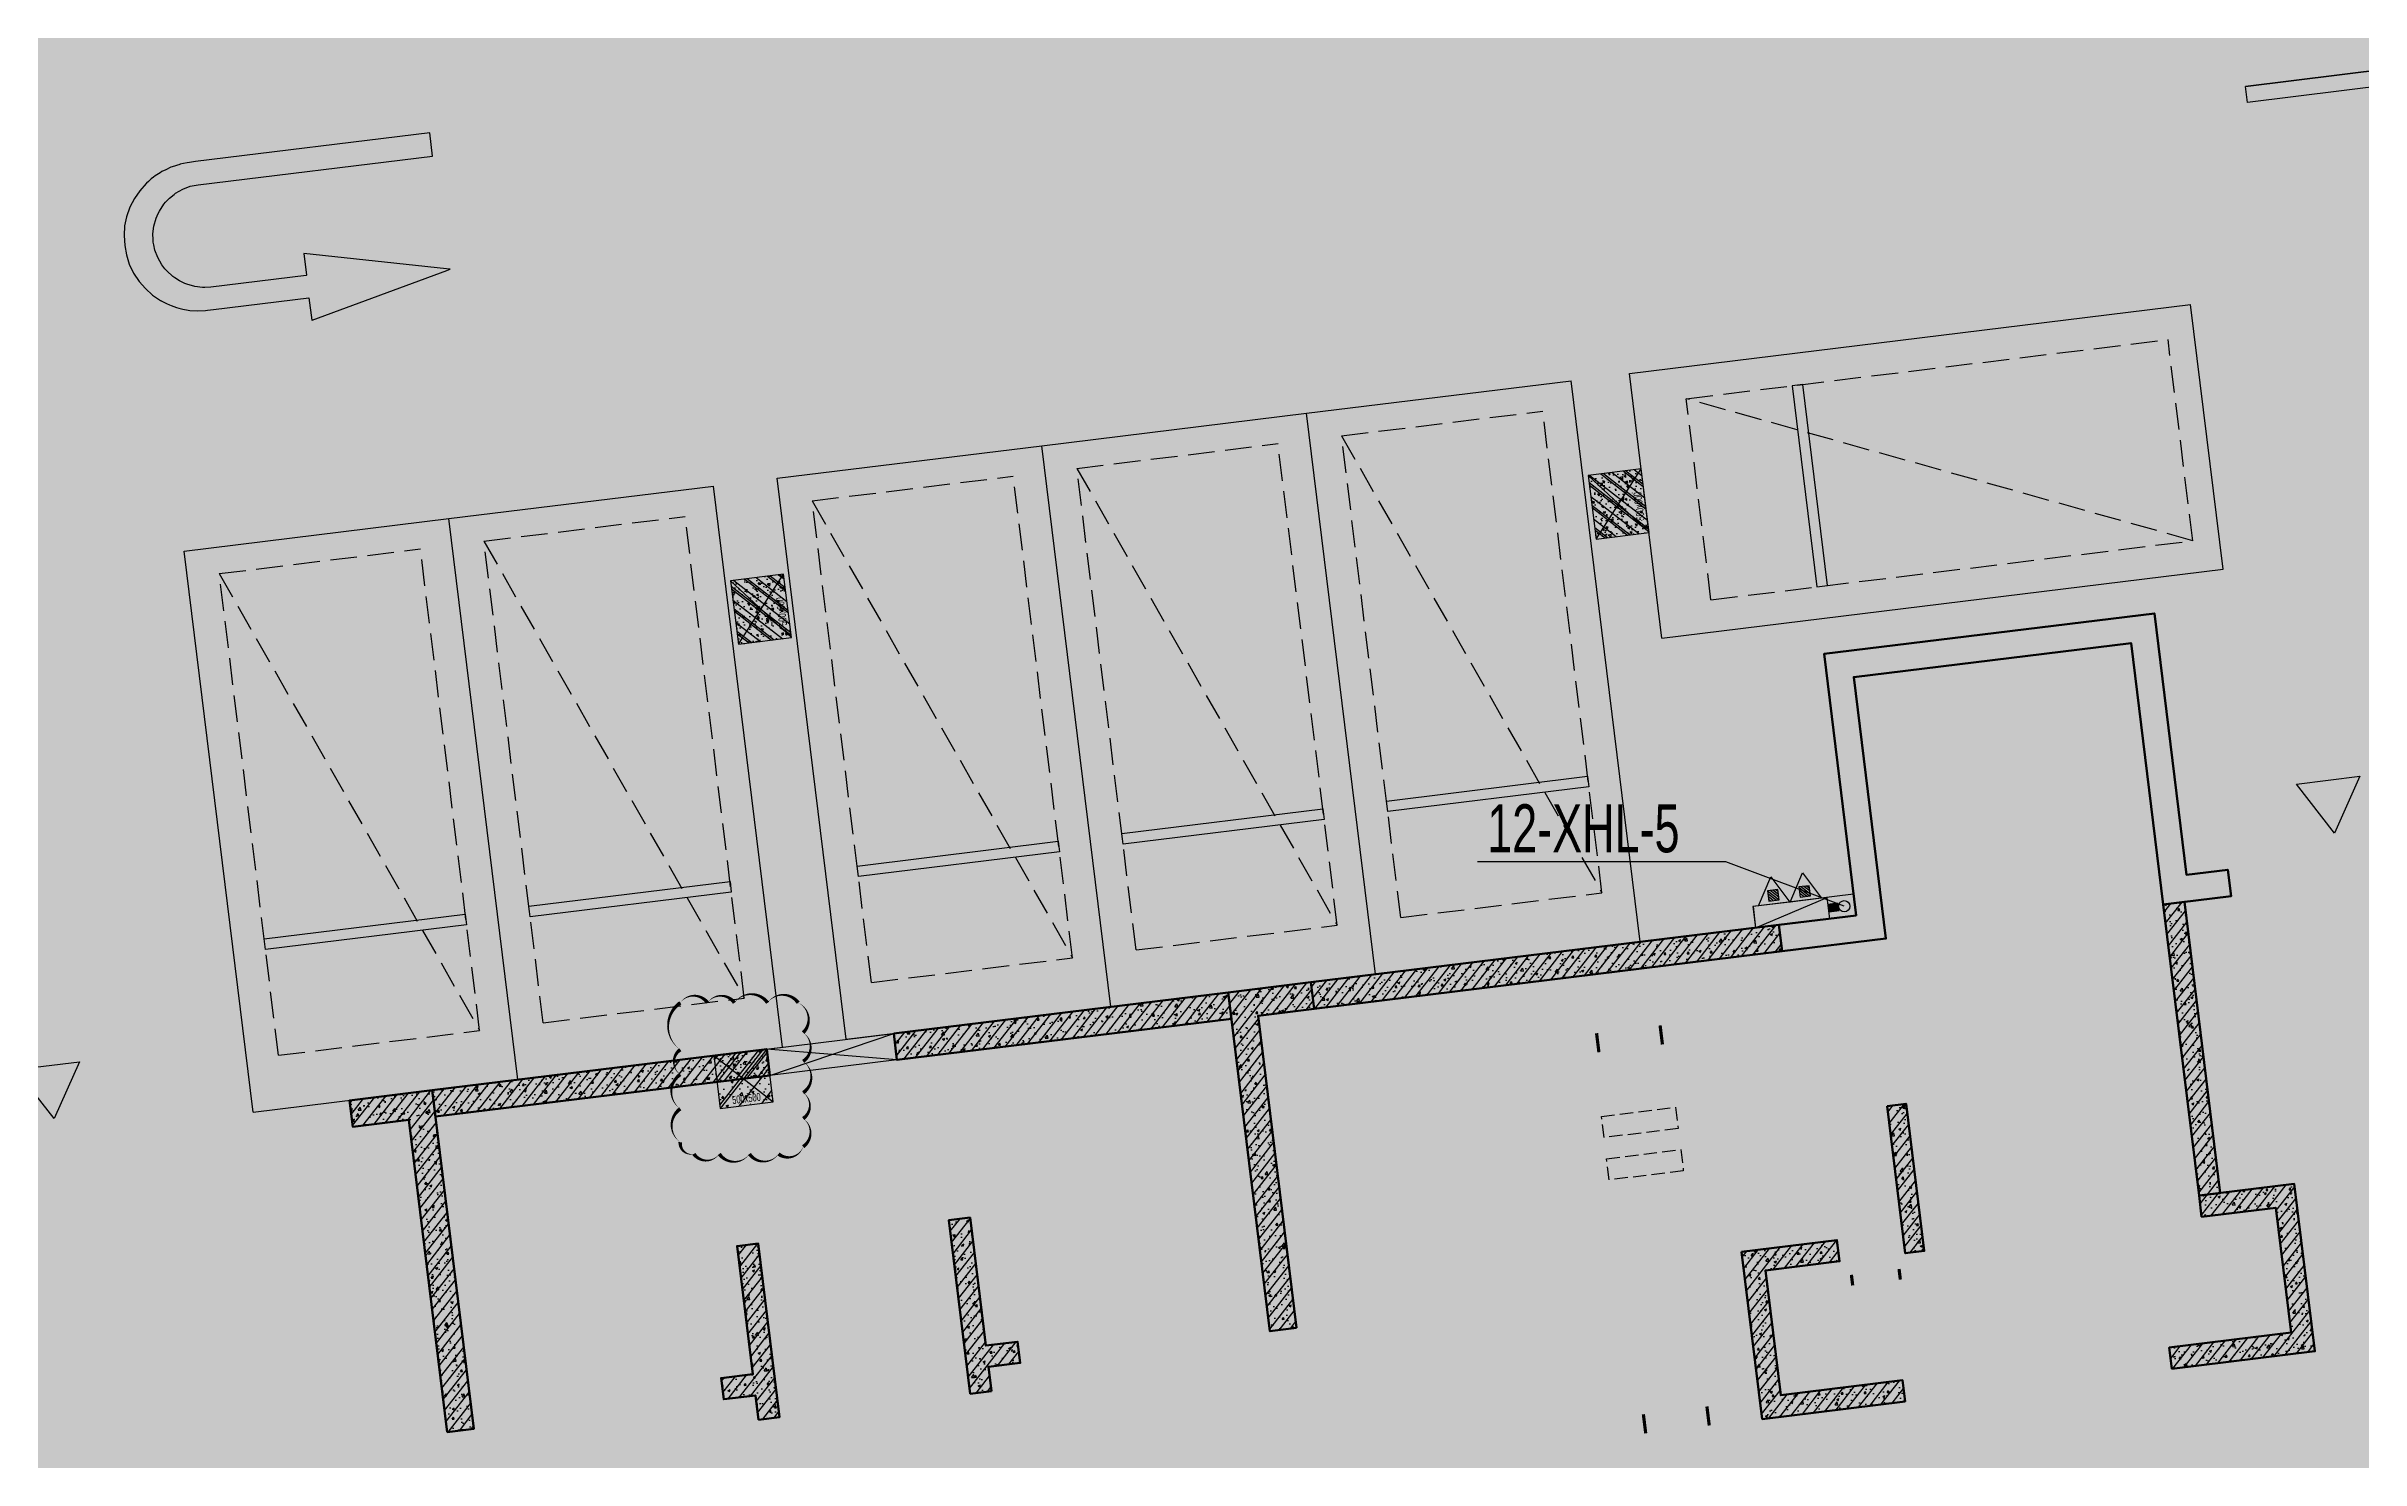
# Model space of a CAD drawing. Extents: x -1338203 to 1886333, y -530034 to 1031844.
# Drawn here: x 767094 to 788791, y -470456 to -457203 of the extents above; entities that cross this region are included whole.
import ezdxf
from ezdxf.enums import TextEntityAlignment as Align

# ---------------------------------------------------------------- set-up
doc = ezdxf.new("R2010")
doc.units = 0
doc.header["$LTSCALE"] = 1000
doc.header["$MEASUREMENT"] = 0
doc.linetypes.add('A-001-平面B2$0$__DASH', pattern=[0.35, 0.25, -0.1])
doc.linetypes.add('M09预留预埋-B2$0$DASH', pattern=[0.35, 0.25, -0.1])
for name, color, linetype in [('A-FIRE', 7, 'Continuous'), ('M09预留预埋-B2$0$0M-A-LD', 4, 'Continuous'), ('p-a-regular', 5, 'Continuous'), ('S-09-墙柱B2_B1(QB)$0$0S-CW-HATCH', 251, 'Continuous'), ('S-09-墙柱B2_B1(QB)$0$0S-CW-HATCH-UP', 251, 'Continuous'), ('S-09-墙柱B2_B1(QB)$0$0S-S-HOLE', 55, 'Continuous'), ('S001南区墙柱$0$0S-CW-HATCH', 251, 'Continuous'), ('S001南区墙柱$0$0S-CW-HATCH-UP', 251, 'Continuous'), ('S001南区墙柱$0$S001-墙柱B1_1$0$0S-CC-LINE', 52, 'Continuous'), ('S001南区墙柱$0$S001-墙柱B1_1$0$0S-CW-HATCH-UP', 251, 'Continuous'), ('中心线', 42, 'Continuous'), ('地面指向箭头', 7, 'Continuous'), ('负二层消火栓$0$负二层消火栓$0$0P-ACC-FH', 7, 'Continuous'), ('负二层消火栓$0$负二层消火栓$0$0P-DIM-FH', 3, 'Continuous'), ('负二层消火栓$0$负二层消火栓$0$0P-PIPE-FH', 1, 'Continuous'), ('负二层消火栓$0$负二层消火栓$0$0P-VPIPE-FH', 1, 'Continuous'), ('负二层消火栓$0$负二层消火栓$1$0P-EQUIP-FH', 7, 'Continuous')]:
    doc.layers.add(name, color=color, linetype=linetype)
doc.layers.add('p-a-regular-narrow', color=7, linetype='Continuous', true_color=0x9600ff)
doc.layers.add('p-h-walkable', color=7, linetype='Continuous', lineweight=70, true_color=0xf0f0f0)
doc.layers.add('S-09-墙柱B2_B1(QB)$0$0S-CW-LINE', color=7, linetype='Continuous', lineweight=50)
doc.layers.add('S001南区墙柱$0$AAD-A-MODIFY_20230217', color=201, linetype='Continuous', plot=False)
doc.layers.add('S001南区墙柱$0$S001-墙柱B1_1$0$0S-A-TIPS', color=10, linetype='Continuous', plot=False)
doc.styles.add('S001南区墙柱$0$S001-墙柱B1_1$0$AAD-S', font='aad-s.shx', dxfattribs={"width": 0.7, "bigfont": 'aad-hztxt.shx'})
doc.styles.add('负二层消火栓$0$负二层消火栓$0$AAD-S', font='aad-s.shx', dxfattribs={"width": 0.7, "bigfont": 'aad-hztxt.shx'})
pattern_1 = [(52.000496, (-198786.27, -199872.16), (-59.101206, 46.174099), []), (57.000496, (-198786.27, -199872.16), (215.868353, 7.54016), [22.5, -247.5]), (2.000496, (-198786.27, -199872.16), (-68.817774, 218.902166), [18, -198]), (107.451896, (-198768.28, -199871.53), (147.050755, 226.44221), [19.122057, -210.342634]), (53.184696, (-198793.58, -199812.6), (323.837396, -10.263586), [33.75, -371.25]), (103.636096, (-198766.6, -199813.46), (242.69142, 324.2312), [28.68309, -315.5139]), (358.184696, (-198793.58, -199812.6), (242.69117, 324.23139), [27, -297]), (28.000496, (-198761.98, -199823.84), (192.458258, -98.060282), [22.5, -247.5]), (333.000496, (-198761.98, -199823.84), (45.936495, 224.819667), [18, -198]), (78.451896, (-198745.94, -199832.01), (238.39485, 126.7592), [19.122057, -210.342634]), (44.500496, (-198786.27, -199872.16), (-8.550963, 99.568254), [0, -195.6, 0, -201, 0, -198.75]), (14.500496, (-198786.27, -199872.16), (63.911489, 127.060135), [0, -114.6, 0, -191.1, 0, -75.75]), (334.500496, (-198852.67, -199880.314), (159.777535, 12.8023345), [0, -75, 0, -234, 0, -310.5]), (324.500496, (-198882.45, -199883.97), (169.991395, 51.13087), [0, -97.5, 0, -155.4, 0, -220.5])]
pattern_2 = [(52.0005, (764733.305, -476480.62), (-59.1012, 46.1741), []), (57.0005, (764733.3, -476480.62), (215.8684, 7.5402), [22.5, -247.5]), (2.0005, (764733.3, -476480.62), (-68.8178, 218.9022), [18, -198]), (107.4519, (764751.3, -476480), (147.0508, 226.4422), [19.122, -210.3426]), (53.1847, (764726, -476421.07), (323.8374, -10.2636), [33.75, -371.25]), (103.636, (764752.98, -476421.92), (242.6914, 324.231), [28.683, -315.514]), (358.1847, (764726, -476421.07), (242.691, 324.2314), [27, -297]), (28.0005, (764757.6, -476432.3), (192.4583, -98.0603), [22.5, -247.5]), (333.0005, (764757.6, -476432.3), (45.9365, 224.8197), [18, -198]), (78.4519, (764773.63, -476440.47), (238.3948, 126.7592), [19.122, -210.3426]), (44.5005, (764733.305, -476480.62), (-8.55096, 99.56825), [0, -195.6, 0, -201, 0, -198.75]), (14.5005, (764733.3, -476480.62), (63.9115, 127.06013), [0, -114.6, 0, -191.1, 0, -75.75]), (334.5005, (764666.9, -476488.77), (159.77753, 12.80233), [0, -75, 0, -234, 0, -310.5]), (324.5005, (764637.13, -476492.43), (169.9914, 51.1309), [0, -97.5, 0, -155.4, 0, -220.5])]

# ---------------------------------------------------------------- blocks, each defined once
blk = doc.blocks.new('M09预留预埋-B2')
at = {"layer": 'M09预留预埋-B2$0$0M-A-LD'}
for points in [[(18590, 7710, 0, 0, 0), (17990, 7710, 30, 30, 0), (17990, 7890, 0, 0, 0), (18590, 7890, 30, 30, 0), (18590, 7710, 30, 30, 0)], [(18590, 4110, 0, 0, 0), (17990, 4110, 30, 30, 0), (17990, 4290, 0, 0, 0), (18590, 4290, 30, 30, 0), (18590, 4110, 30, 30, 0)]]:
    blk.add_lwpolyline(points, format="xyseb", dxfattribs=at)
at = {"layer": 'M09预留预埋-B2$0$0M-A-LD', "linetype": 'M09预留预埋-B2$0$DASH', "ltscale": 0.5, "elevation": 0}
for points in [[(17940, 7110), (18640, 7110), (18640, 6910), (17940, 6910)], [(17940, 6710), (18640, 6710), (18640, 6510), (17940, 6510)]]:
    blk.add_lwpolyline(points, close=True, dxfattribs=at)
at = {"layer": 'M09预留预埋-B2$0$0M-A-LD', "elevation": 2600}
blk.add_lwpolyline([(20535, 5250, 0, 0, 0), (20085, 5250, 30, 30, 0), (20085, 5350, 0, 0, 0), (20535, 5350, 30, 30, 0), (20535, 5250, 30, 30, 0)], format="xyseb", dxfattribs=at)
blk = doc.blocks.new('M001-预留预埋B2')
at = {"rotation": 7.001406278665004}
blk.add_blockref('M09预留预埋-B2', (-1632, -312870, 83050), dxfattribs=at)
blk = doc.blocks.new('负二层消火栓$0$负二层消火栓$1$$TwtSys$00000546')
h = blk.add_hatch()
h.set_pattern_fill('ANSI31', color=256, scale=200, style=0)
h.set_pattern_definition([(45, (-38543.802, -6670.83), (-17.67767, 17.67767), [])])
h.paths.add_polyline_path([(-65, 174), (65, 174), (65, 44), (-65, 44)])
for points in [[(0, 344), (-198, 0), (198, 0)], [(-65, 174), (65, 174), (65, 44), (-65, 44)]]:
    blk.add_lwpolyline(points, close=True)
blk = doc.blocks.new('负二层消火栓$0$负二层消火栓$0$$TwtSys$00000434')
for p, q in [((-0.5, 0.5), (-0.5, -0.5)), ((-0.5, -0.5), (0.5, 0.5)), ((0.5, 0.5), (-0.5, 0.5)), ((0.5, -0.5), (0.5, 0.5)), ((-0.5, -0.5), (0.5, -0.5))]:
    blk.add_line(p, q)
blk.add_solid([(0.5, -0.5), (0.5, 0.5), (-0.5, -0.5)])
blk = doc.blocks.new('负二层消火栓')
at = {"layer": '负二层消火栓$0$负二层消火栓$0$0P-ACC-FH', "elevation": -3000}
blk.add_lwpolyline([(16729, -301659), (16753, -301858), (17695, -301742), (17671, -301543)], close=True, dxfattribs=at)
at = {"layer": '负二层消火栓$0$负二层消火栓$0$0P-DIM-FH'}
for p, q in [((16475, -301240, -3000), (14147, -301240, -3000)), ((17584, -301655, -86050), (16475, -301240, -3000))]:
    blk.add_line(p, q, dxfattribs=at)
at = {"layer": '负二层消火栓$0$负二层消火栓$0$0P-PIPE-FH', "linetype": 'Continuous', "const_width": 82.5, "elevation": -86050}
blk.add_lwpolyline([(17532, -301661), (17436, -301673)], dxfattribs=at)
at = {"layer": '负二层消火栓$0$负二层消火栓$0$0P-VPIPE-FH', "linetype": 'Continuous'}
blk.add_circle((17584, -301655, -86050), 52.5, dxfattribs=at)
at = {"layer": '负二层消火栓$0$负二层消火栓$0$0P-ACC-FH', "xscale": -699.9999999999999, "yscale": -200, "zscale": 700, "rotation": 187.0014062786141}
blk.add_blockref('负二层消火栓$0$负二层消火栓$0$$TwtSys$00000434', (17088, -301716, -86050), dxfattribs=at)
at = {"layer": '负二层消火栓$0$负二层消火栓$1$0P-EQUIP-FH', "xscale": -0.7500000000000001, "yscale": 0.7500000000000001, "zscale": 0.7500000000000001, "rotation": 7.001406278614093}
for p in [(16928, -301635, -2200), (17224, -301598, -2200)]:
    blk.add_blockref('负二层消火栓$0$负二层消火栓$1$$TwtSys$00000546', p, dxfattribs=at)
at = {"layer": '负二层消火栓$0$负二层消火栓$0$0P-DIM-FH', "color": 7, "style": '负二层消火栓$0$负二层消火栓$0$AAD-S', "width": 0.7}
blk.add_text('12-XHL-5', height=450, dxfattribs=at).set_placement((14237, -301150, -3000))
blk = doc.blocks.new('JTDT')
at = {"layer": 'A-FIRE'}
h = blk.add_hatch(color=251, dxfattribs=at)
h.dxf.hatch_style = 1
h.paths.add_polyline_path([(189165, 82916), (189162, 82988), (189159, 82988), (189147, 83060), (189144, 83075), (189126, 83123), (189114, 83162), (189105, 83180), (189081, 83230), (189072, 83245), (189057, 83269), (189036, 83299), (189024, 83317), (189021, 83320), (189021, 83323), (188961, 83389), (188893, 83449), (188818, 83500), (188734, 83542), (188650, 83571), (188561, 83586), (188468, 83592), (188378, 83586), (188288, 83571), (188202, 83542), (188118, 83500), (188043, 83449), (187974, 83389), (187915, 83323), (187915, 83320), (187912, 83317), (187900, 83299), (187882, 83269), (187864, 83245), (187858, 83230), (187831, 83180), (187822, 83162), (187810, 83123), (187795, 83075), (187789, 83060), (187777, 82988), (187771, 82916), (187771, 82895), (187771, 82839), (187771, 81938), (187559, 81938), (187559, 81935), (187867, 80625), (187876, 80592), (187882, 80625), (188190, 81935), (187983, 81935), (187983, 81938), (187983, 82839), (187986, 82895), (187989, 82916), (188007, 82988), (188037, 83060), (188046, 83075), (188076, 83123), (188109, 83162), (188124, 83180), (188184, 83230), (188205, 83245), (188247, 83269), (188318, 83299), (188390, 83317), (188441, 83320), (188468, 83323), (188492, 83320), (188543, 83317), (188615, 83299), (188686, 83269), (188728, 83245), (188749, 83230), (188809, 83180), (188824, 83162), (188857, 83123), (188887, 83075), (188896, 83060), (188926, 82988), (188944, 82916), (188947, 82895), (188949, 82839), (188949, 80625), (189168, 80625), (189168, 82839), (189168, 82895)])
at = {"layer": '地面指向箭头', "color": 251, "linetype": 'Continuous'}
blk.add_lwpolyline([(189165, 82916), (189162, 82988), (189159, 82988), (189147, 83060), (189144, 83075), (189126, 83123), (189114, 83162), (189105, 83180), (189081, 83230), (189072, 83245), (189057, 83269), (189036, 83299), (189024, 83317), (189021, 83320), (189021, 83323), (188961, 83389), (188893, 83449), (188818, 83500), (188734, 83542), (188650, 83571), (188561, 83586), (188468, 83592), (188378, 83586), (188288, 83571), (188202, 83542), (188118, 83500), (188043, 83449), (187974, 83389), (187915, 83323), (187915, 83320), (187912, 83317), (187900, 83299), (187882, 83269), (187864, 83245), (187858, 83230), (187831, 83180), (187822, 83162), (187810, 83123), (187795, 83075), (187789, 83060), (187777, 82988), (187771, 82916), (187771, 82895), (187771, 82839), (187771, 81938), (187559, 81938), (187559, 81935), (187867, 80625), (187876, 80592), (187882, 80625), (188190, 81935), (187983, 81935), (187983, 81938), (187983, 82839), (187986, 82895), (187989, 82916), (188007, 82988), (188037, 83060), (188046, 83075), (188076, 83123), (188109, 83162), (188124, 83180), (188184, 83230), (188205, 83245), (188247, 83269), (188318, 83299), (188390, 83317), (188441, 83320), (188468, 83323), (188492, 83320), (188543, 83317), (188615, 83299), (188686, 83269), (188728, 83245), (188749, 83230), (188809, 83180), (188824, 83162), (188857, 83123), (188887, 83075), (188896, 83060), (188926, 82988), (188944, 82916), (188947, 82895), (188949, 82839), (188949, 80625), (189168, 80625), (189168, 82839), (189168, 82895), (189165, 82916)], dxfattribs=at)
blk = doc.blocks.new('直行')
at = {"layer": '地面指向箭头'}
blk.add_hatch(color=251, dxfattribs=at).paths.add_polyline_path([(-29241, 4059962), (-29466, 4058762), (-29316, 4058762), (-29316, 4056961), (-29166, 4056961), (-29166, 4058762), (-29016, 4058762)])
at = {"layer": '地面指向箭头', "color": 251}
blk.add_lwpolyline([(-29316, 4058762), (-29316, 4056961), (-29316, 4058762), (-29316, 4058762), (-29466, 4058762), (-29241, 4059962), (-29016, 4058762), (-29166, 4058762), (-29166, 4056961), (-29316, 4056961), (-29316, 4056961)], dxfattribs=at)
blk = doc.blocks.new('A$C3d42903c')
at = {"layer": '中心线', "color": 251, "const_width": 150}
for points in [[(367403, 71670), (369388, 71914)], [(363432, 71183), (365418, 71427)], [(359462, 70695), (361447, 70939)]]:
    blk.add_lwpolyline(points, dxfattribs=at)
at = {"layer": '地面指向箭头', "color": 251}
for name, p, rotation in [('直行', (-3647237, -458329), 277.0921638648084), ('JTDT', (461121, -106708), 96.99999639896232)]:
    blk.add_blockref(name, p, dxfattribs=dict(at, rotation=rotation))
blk = doc.blocks.new('A$Cb720460c')
at = {"layer": '地面指向箭头'}
h = blk.add_hatch(color=251, dxfattribs=at)
h.dxf.hatch_style = 1
h.paths.add_polyline_path([(376137, 65191), (375900, 64659), (375542, 65118)])
h = blk.add_hatch(color=251, dxfattribs=at)
h.dxf.hatch_style = 1
h.paths.add_polyline_path([(354760, 62514), (354523, 61981), (354164, 62441)])
at = {"layer": '地面指向箭头', "color": 251, "flags": 128}
for points in [[(376137, 65191), (375900, 64659), (375542, 65118), (376137, 65191)], [(354760, 62514), (354523, 61981), (354164, 62441), (354760, 62514)]]:
    blk.add_lwpolyline(points, dxfattribs=at)
blk = doc.blocks.new('S001南区墙柱$0$AAD_BLOCK_20230215093950878')
at = {"layer": 'S001南区墙柱$0$0S-CW-HATCH'}
h = blk.add_hatch(color=256, dxfattribs=at)
h.dxf.hatch_style = 1
h.paths.add_polyline_path([(-300, -250), (300, -250), (300, 250), (-300, 250)])
at = {"layer": 'S001南区墙柱$0$0S-CW-HATCH-UP'}
h = blk.add_hatch(dxfattribs=at)
h.set_pattern_fill('钢筋混凝土', color=256, scale=30, pattern_type=2)
h.set_pattern_definition([(45, (-42203.53, -84001.15), (-106.06602, 106.06602), []), (50, (-42203.53, -84001.15), (215.17805, -18.82564), [22.5, -247.5]), (355, (-42203.53, -84001.15), (-41.6254, 225.65764), [18, -198]), (100.4514, (-42185.6, -84002.72), (173.5528, 206.83186), [19.12206, -210.34263]), (46.1842, (-42203.53, -83941.15), (320.1723, -49.6557), [33.75, -371.25]), (96.6356, (-42176.85, -83945.3), (280.3988, 292.2354), [28.6831, -315.5139]), (351.1842, (-42203.53, -83941.15), (280.3986, 292.2356), [27, -297]), (21, (-42173.53, -83956.15), (179.0721, -120.78567), [22.5, -247.5]), (326, (-42173.53, -83956.15), (72.9946, 217.545), [18, -198]), (71.4514, (-42158.6, -83966.21), (252.0668, 96.75915), [19.12206, -210.34263]), (37.5, (-42203.53, -84001.15), (3.647957, 99.868156), [1.5, -195.6, 1.5, -201, 1.5, -198.75]), (7.5, (-42203.53, -84001.15), (78.92086, 118.32351), [1.5, -114.6, 1.5, -191.1, 1.5, -75.75]), (327.5, (-42270.43, -84001.15), (160.14673, -6.76646), [1.5, -75, 1.5, -234, 1.5, -310.5]), (317.5, (-42300.43, -84001.15), (174.95585, 30.0315), [1.5, -97.5, 1.5, -155.4, 1.5, -220.5])])
h.paths.add_polyline_path([(-300, -250), (300, -250), (300, 250), (-300, 250)])
at = {"layer": 'S001南区墙柱$0$S001-墙柱B1_1$0$0S-CW-HATCH-UP', "transparency": 33554661}
h = blk.add_hatch(dxfattribs=at)
h.set_pattern_fill('钢筋混凝土', color=0, scale=30)
h.set_pattern_definition([(45, (48108.52, -15514.205), (-53.03301, 53.03301), []), (50, (48108.52, -15514.2), (215.17805, -18.82564), [22.5, -247.5]), (355, (48108.52, -15514.2), (-41.6254, 225.6576), [18, -198]), (100.4514, (48126.45, -15515.77), (173.5528, 206.8319), [19.1221, -210.3426]), (46.1842, (48108.52, -15454.2), (320.1723, -49.6557), [33.75, -371.25]), (96.6356, (48135.2, -15458.34), (280.3988, 292.2354), [28.683, -315.514]), (351.1842, (48108.52, -15454.2), (280.3986, 292.2356), [27, -297]), (21, (48138.52, -15469.2), (179.0721, -120.78567), [22.5, -247.5]), (326, (48138.52, -15469.2), (72.9946, 217.545), [18, -198]), (71.4514, (48153.44, -15479.27), (252.0668, 96.75915), [19.1221, -210.3426]), (37.5, (48108.52, -15514.205), (3.64796, 99.86816), [0, -195.6, 0, -201, 0, -198.75]), (7.5, (48108.52, -15514.2), (78.92086, 118.32351), [0, -114.6, 0, -191.1, 0, -75.75]), (327.5, (48041.62, -15514.205), (160.14673, -6.76646), [0, -75, 0, -234, 0, -310.5]), (317.5, (48011.62, -15514.2), (174.95585, 30.0315), [0, -97.5, 0, -155.4, 0, -220.5])])
h.paths.add_polyline_path([(-300, -250), (300, -250), (300, 250), (-300, 250)])
at = {"layer": 'S001南区墙柱$0$S001-墙柱B1_1$0$0S-A-TIPS'}
for p, q in [((-300, 250), (300, -250)), ((300, 250), (-300, -250))]:
    blk.add_line(p, q, dxfattribs=at)
at = {"layer": 'S001南区墙柱$0$S001-墙柱B1_1$0$0S-CC-LINE'}
blk.add_lwpolyline([(-300, -250), (300, -250), (300, 250), (-300, 250)], close=True, dxfattribs=at)
at = {"layer": 'S001南区墙柱$0$S001-墙柱B1_1$0$0S-A-TIPS', "style": 'S001南区墙柱$0$S001-墙柱B1_1$0$AAD-S', "width": 0.7}
blk.add_text('500x600', height=75, dxfattribs=at).set_placement((-45, -187), align=Align.MIDDLE_CENTER)
blk = doc.blocks.new('S001南区墙柱$0$AAD_BLOCK_20230215094130330')
at = {"layer": 'S001南区墙柱$0$0S-CW-HATCH'}
h = blk.add_hatch(color=256, dxfattribs=at)
h.dxf.hatch_style = 1
h.paths.add_polyline_path([(-250, -250), (250, -250), (250, 250), (-250, 250)])
at = {"layer": 'S001南区墙柱$0$0S-CW-HATCH-UP'}
h = blk.add_hatch(dxfattribs=at)
h.set_pattern_fill('钢筋混凝土', color=256, scale=30, pattern_type=2)
h.set_pattern_definition([(45, (-71408.98, -78691.11), (-106.06602, 106.06602), []), (50, (-71408.98, -78691.11), (215.17805, -18.82564), [22.5, -247.5]), (355, (-71408.98, -78691.1), (-41.6254, 225.65764), [18, -198]), (100.4514, (-71391.05, -78692.68), (173.5528, 206.83186), [19.12206, -210.34263]), (46.1842, (-71408.98, -78631.1), (320.1723, -49.6557), [33.75, -371.25]), (96.6356, (-71382.3, -78635.25), (280.3988, 292.2354), [28.6831, -315.5139]), (351.1842, (-71409, -78631.1), (280.3986, 292.2356), [27, -297]), (21, (-71378.98, -78646.11), (179.07212, -120.78567), [22.5, -247.5]), (326, (-71378.98, -78646.1), (72.9946, 217.545), [18, -198]), (71.4514, (-71364.06, -78656.17), (252.0668, 96.75915), [19.12206, -210.34263]), (37.5, (-71408.985, -78691.11), (3.647957, 99.868156), [1.5, -195.6, 1.5, -201, 1.5, -198.75]), (7.5, (-71408.98, -78691.11), (78.92086, 118.32351), [1.5, -114.6, 1.5, -191.1, 1.5, -75.75]), (327.5, (-71475.885, -78691.11), (160.14673, -6.76646), [1.5, -75, 1.5, -234, 1.5, -310.5]), (317.5, (-71505.88, -78691.11), (174.95585, 30.0315), [1.5, -97.5, 1.5, -155.4, 1.5, -220.5])])
h.paths.add_polyline_path([(-250, -250), (250, -250), (250, 250), (-250, 250)])
at = {"layer": 'S001南区墙柱$0$S001-墙柱B1_1$0$0S-A-TIPS'}
for p, q in [((-250, 250), (250, -250)), ((250, 250), (-250, -250))]:
    blk.add_line(p, q, dxfattribs=at)
at = {"layer": 'S001南区墙柱$0$S001-墙柱B1_1$0$0S-CC-LINE'}
blk.add_lwpolyline([(-250, -250), (250, -250), (250, 250), (-250, 250)], close=True, dxfattribs=at)
at = {"layer": 'S001南区墙柱$0$S001-墙柱B1_1$0$0S-A-TIPS', "style": 'S001南区墙柱$0$S001-墙柱B1_1$0$AAD-S', "width": 0.7}
blk.add_text('500x500', height=75, dxfattribs=at).set_placement((5, -187), align=Align.MIDDLE_CENTER)

msp = doc.modelspace()

# ---------------------------------------------------------------- hatches: boundary and pattern name
at = {"layer": 'p-h-walkable', "ltscale": 0.002}
h = msp.add_hatch(color=256, dxfattribs=at)
h.dxf.hatch_style = 1
h.paths.add_polyline_path([(728556.4, -320761.3), (728556.4, -348211.5), (746356.3, -348211.5), (750916.3, -338175), (842896.3, -338175), (843211.3, -349155), (839116.3, -349155), (839116.3, -377051.5), (864906.4, -377051.5), (864906.4, -390806.6), (875856.3, -395571.5), (875856.3, -404751.5), (834560.3, -404751.5), (839142.7, -442064.3), (869465.2, -438340.4), (871163.2, -452166.5), (873704.1, -451854.5), (877328.6, -464960.4), (761876, -479139.1), (761132.9, -468418.3), (764950.6, -465209), (763252.8, -451384.3), (799242.4, -446964.4), (793807.3, -404751.5), (750756.3, -404751.5), (751556.3, -388855), (648066.6, -388604.4), (648066.6, -380374.4), (641016.6, -380374.4), (641512.3, -365348.2), (660006.6, -364574.4), (660306.6, -340846.8), (656406.6, -340846.8), (656406.6, -336396.8), (656656.4, -340532.4), (656406.4, -332417.4), (712156.4, -332417.4), (712080.9, -320761.3)])
at = {"layer": 'S-09-墙柱B2_B1(QB)$0$0S-CW-HATCH'}
h = msp.add_hatch(color=256, dxfattribs=at)
h.dxf.hatch_style = 1
h.paths.add_polyline_path([(783336.5, -465441), (784061.1, -465352), (783760, -462900.4), (786856.8, -462520.2), (787157.8, -464971.8), (787544.9, -464924.2), (787575.4, -465172.4), (786940.1, -465250.4), (786639.1, -462798.8), (784038.6, -463118.1), (784339.7, -465569.7), (783367, -465689.1)])
h = msp.add_hatch(color=256, dxfattribs=at)
h.dxf.hatch_style = 1
h.paths.add_polyline_path([(787138.6, -465226), (786940.1, -465250.4), (787275.3, -467979.9), (787473.8, -467955.5)])
h = msp.add_hatch(color=256, dxfattribs=at)
h.dxf.hatch_style = 1
h.paths.add_polyline_path([(778949.5, -465979.7), (783336.5, -465441), (783367, -465689.1), (778979.9, -466227.8)])
h = msp.add_hatch(color=256, dxfattribs=at)
h.dxf.hatch_style = 1
h.paths.add_polyline_path([(778813.4, -469220.4), (778453.9, -466292.4), (778979.9, -466227.8), (778949.5, -465979.7), (778175.3, -466074.8), (778565.3, -469250.9)])
h = msp.add_hatch(color=256, dxfattribs=at)
h.dxf.hatch_style = 1
h.paths.add_polyline_path([(775038.8, -466459.9), (778175.3, -466074.8), (778205.7, -466322.9), (775069.3, -466708)])
h = msp.add_hatch(color=256, dxfattribs=at)
h.dxf.hatch_style = 1
h.paths.add_polyline_path([(770711.3, -466991.3), (773847.8, -466606.2), (773878.2, -466854.3), (770741.8, -467239.4)])
h = msp.add_hatch(color=256, dxfattribs=at)
h.dxf.hatch_style = 1
h.paths.add_polyline_path([(770853.2, -470197.9), (770493.7, -467269.9), (769967.6, -467334.5), (769937.1, -467086.4), (770711.3, -466991.3), (771101.3, -470167.4)])
h = msp.add_hatch(color=256, dxfattribs=at)
h.dxf.hatch_style = 1
h.paths.add_polyline_path([(784351.1, -467140), (784529.8, -467118.1), (784699.2, -468497.7), (784520.5, -468519.6)])
h = msp.add_hatch(color=256, dxfattribs=at)
h.dxf.hatch_style = 1
h.paths.add_polyline_path([(788138.3, -469264.3), (786996.8, -469404.4), (787021.2, -469602.9), (788361.2, -469438.4), (788168.6, -467870.2), (787275.3, -467979.9), (787299.7, -468178.4), (787994.5, -468093.1)])
h = msp.add_hatch(color=256, dxfattribs=at)
h.dxf.hatch_style = 1
h.paths.add_polyline_path([(775954.4, -469813.3), (775926.3, -469585), (776224.1, -469548.5), (776199.7, -469350), (775902, -469386.5), (775754.5, -468185.5), (775556, -468209.9), (775755.9, -469837.7)])
h = msp.add_hatch(color=256, dxfattribs=at)
h.dxf.hatch_style = 1
h.paths.add_polyline_path([(773770.8, -470081.4), (773742.7, -469853.2), (773445, -469889.7), (773420.6, -469691.2), (773718.4, -469654.7), (773570.9, -468453.7), (773769.4, -468429.3), (773969.3, -470057.1)])
h = msp.add_hatch(color=256, dxfattribs=at)
h.dxf.hatch_style = 1
h.paths.add_polyline_path([(782987.5, -468506.4), (783180.1, -470074.6), (784520, -469910.1), (784495.6, -469711.6), (783354.2, -469851.7), (783210.4, -468680.5), (783905.2, -468595.2), (783880.8, -468396.7)])
at = {"layer": 'S-09-墙柱B2_B1(QB)$0$0S-CW-HATCH-UP'}
h = msp.add_hatch(dxfattribs=at)
h.set_pattern_fill('钢筋混凝土', color=256, scale=30, angle=7.0005)
h.set_pattern_definition(pattern_1)
h.paths.add_polyline_path([(783336.5, -465441), (784061.1, -465352), (783760, -462900.4), (786856.8, -462520.2), (787157.8, -464971.8), (787544.9, -464924.2), (787575.4, -465172.4), (786940.1, -465250.4), (786639.1, -462798.8), (784038.6, -463118.1), (784339.7, -465569.7), (783367, -465689.1)])
h = msp.add_hatch(dxfattribs=at)
h.set_pattern_fill('钢筋混凝土', color=256, scale=30, angle=7.0005)
h.set_pattern_definition(pattern_1)
h.paths.add_polyline_path([(787138.6, -465226), (786940.1, -465250.4), (787275.3, -467979.9), (787473.8, -467955.5)])
h = msp.add_hatch(dxfattribs=at)
h.set_pattern_fill('钢筋混凝土', color=256, scale=30, angle=7.0005)
h.set_pattern_definition([(52.0005, (766731.955, -424656.23), (-59.1012, 46.1741), []), (57.0005, (766731.95, -424656.23), (215.86835, 7.54016), [22.5, -247.5]), (2.0005, (766731.95, -424656.23), (-68.8178, 218.9022), [18, -198]), (107.4519, (766749.94, -424655.6), (147.0508, 226.4422), [19.1221, -210.3426]), (53.1847, (766724.64, -424596.67), (323.8374, -10.2636), [33.75, -371.25]), (103.6361, (766751.63, -424597.53), (242.6914, 324.2312), [28.683, -315.514]), (358.1847, (766724.64, -424596.67), (242.6912, 324.2314), [27, -297]), (28.0005, (766756.25, -424607.9), (192.45826, -98.0603), [22.5, -247.5]), (333.0005, (766756.25, -424607.9), (45.9365, 224.8197), [18, -198]), (78.4519, (766772.28, -424616.08), (238.39485, 126.7592), [19.1221, -210.3426]), (44.5005, (766731.955, -424656.23), (-8.55096, 99.56825), [0, -195.6, 0, -201, 0, -198.75]), (14.5005, (766731.95, -424656.23), (63.9115, 127.06013), [0, -114.6, 0, -191.1, 0, -75.75]), (334.5005, (766665.55, -424664.38), (159.77753, 12.80233), [0, -75, 0, -234, 0, -310.5]), (324.5005, (766635.78, -424668.04), (169.9914, 51.13087), [0, -97.5, 0, -155.4, 0, -220.5])])
h.paths.add_polyline_path([(778949.5, -465979.7), (783336.5, -465441), (783367, -465689.1), (778979.9, -466227.8)])
h = msp.add_hatch(dxfattribs=at)
h.set_pattern_fill('钢筋混凝土', color=256, scale=30, angle=7.0005)
h.set_pattern_definition(pattern_1)
h.paths.add_polyline_path([(778813.4, -469220.4), (778453.9, -466292.4), (778979.9, -466227.8), (778949.5, -465979.7), (778175.3, -466074.8), (778565.3, -469250.9)])
h = msp.add_hatch(dxfattribs=at)
h.set_pattern_fill('钢筋混凝土', color=256, scale=30, angle=7.0005)
h.set_pattern_definition(pattern_2)
h.paths.add_polyline_path([(775038.8, -466459.9), (778175.3, -466074.8), (778205.7, -466322.9), (775069.3, -466708)])
h = msp.add_hatch(dxfattribs=at)
h.set_pattern_fill('钢筋混凝土', color=256, scale=30, angle=7.0005)
h.set_pattern_definition(pattern_2)
h.paths.add_polyline_path([(770711.3, -466991.3), (773847.8, -466606.2), (773878.2, -466854.3), (770741.8, -467239.4)])
h = msp.add_hatch(dxfattribs=at)
h.set_pattern_fill('钢筋混凝土', color=256, scale=30, angle=7.0005)
h.set_pattern_definition(pattern_1)
h.paths.add_polyline_path([(770853.2, -470197.9), (770493.7, -467269.9), (769967.6, -467334.5), (769937.1, -467086.4), (770711.3, -466991.3), (771101.3, -470167.4)])
h = msp.add_hatch(dxfattribs=at)
h.set_pattern_fill('钢筋混凝土', color=256, scale=30, angle=7.0005)
h.set_pattern_definition([(52.0005, (764733.305, -476480.62), (-59.1012, 46.1741), []), (57.0005, (764733.3, -476480.62), (215.8684, 7.5402), [22.5, -247.5]), (2.0005, (764733.3, -476480.62), (-68.8178, 218.9022), [18, -198]), (107.4519, (764751.3, -476480), (147.0508, 226.4422), [19.122, -210.3426]), (53.1847, (764726, -476421.07), (323.8374, -10.2636), [33.75, -371.25]), (103.6361, (764752.98, -476421.92), (242.6914, 324.231), [28.683, -315.514]), (358.1847, (764726, -476421.07), (242.691, 324.2314), [27, -297]), (28.0005, (764757.6, -476432.3), (192.4583, -98.0603), [22.5, -247.5]), (333.0005, (764757.6, -476432.3), (45.9365, 224.8197), [18, -198]), (78.4519, (764773.63, -476440.47), (238.3948, 126.7592), [19.122, -210.3426]), (44.5005, (764733.305, -476480.62), (-8.55096, 99.56825), [0, -195.6, 0, -201, 0, -198.75]), (14.5005, (764733.3, -476480.62), (63.9115, 127.06013), [0, -114.6, 0, -191.1, 0, -75.75]), (334.5005, (764666.9, -476488.77), (159.77753, 12.80233), [0, -75, 0, -234, 0, -310.5]), (324.5005, (764637.13, -476492.43), (169.9914, 51.1309), [0, -97.5, 0, -155.4, 0, -220.5])])
h.paths.add_polyline_path([(784351.1, -467140), (784529.8, -467118.1), (784699.2, -468497.7), (784520.5, -468519.6)])
h = msp.add_hatch(dxfattribs=at)
h.set_pattern_fill('钢筋混凝土', color=256, scale=30, angle=7.0005)
h.set_pattern_definition(pattern_1)
h.paths.add_polyline_path([(788138.3, -469264.3), (786996.8, -469404.4), (787021.2, -469602.9), (788361.2, -469438.4), (788168.6, -467870.2), (787275.3, -467979.9), (787299.7, -468178.4), (787994.5, -468093.1)])
h = msp.add_hatch(dxfattribs=at)
h.set_pattern_fill('钢筋混凝土', color=256, scale=30, angle=7.0005)
h.set_pattern_definition(pattern_1)
h.paths.add_polyline_path([(775954.4, -469813.3), (775926.3, -469585), (776224.1, -469548.5), (776199.7, -469350), (775902, -469386.5), (775754.5, -468185.5), (775556, -468209.9), (775755.9, -469837.7)])
h = msp.add_hatch(dxfattribs=at)
h.set_pattern_fill('钢筋混凝土', color=256, scale=30, angle=7.0005)
h.set_pattern_definition(pattern_1)
h.paths.add_polyline_path([(773770.8, -470081.4), (773742.7, -469853.2), (773445, -469889.7), (773420.6, -469691.2), (773718.4, -469654.7), (773570.9, -468453.7), (773769.4, -468429.3), (773969.3, -470057.1)])
h = msp.add_hatch(dxfattribs=at)
h.set_pattern_fill('钢筋混凝土', color=256, scale=30, angle=7.0005)
h.set_pattern_definition(pattern_1)
h.paths.add_polyline_path([(782987.5, -468506.4), (783180.1, -470074.6), (784520, -469910.1), (784495.6, -469711.6), (783354.2, -469851.7), (783210.4, -468680.5), (783905.2, -468595.2), (783880.8, -468396.7)])

# ---------------------------------------------------------------- linework, layer by layer
for p, q in [((781935.7, -460270.5), (787196.3, -459625)), ((787500.8, -462106.4), (787196.3, -459625)), ((778908.6, -460644.3), (781389.9, -460339.3)), ((782036.5, -465599.7), (781389.9, -460339.3)), ((782240.2, -462751.9), (781935.7, -460270.5)), ((776427.2, -460949), (778908.6, -460644)), ((779555.1, -465904.4), (778908.6, -460644)), ((779555.1, -465904.7), (778908.6, -460644.3)), ((773945.9, -461253.7), (776427.2, -460948.8)), ((777073.7, -466209.2), (776427.2, -460948.8)), ((777073.8, -466209.4), (776427.2, -460949)), ((774592.4, -466514.1), (773945.9, -461253.7)), ((770869, -461631.4), (773350.3, -461326.5)), ((773996.8, -466586.9), (773350.3, -461326.5)), ((768387.6, -461936.2), (770869, -461631.2)), ((771515.5, -466891.6), (770869, -461631.2)), ((771515.5, -466891.9), (770869, -461631.4)), ((769034.2, -467196.6), (768387.6, -461936.2)), ((782240.2, -462751.9), (787500.8, -462106.4)), ((779555.1, -465904.7), (782036.5, -465599.7)), ((777073.8, -466209.4), (779555.1, -465904.4)), ((774592.4, -466514.1), (777073.7, -466209.2)), ((771515.5, -466891.9), (773996.8, -466586.9)), ((769034.2, -467196.6), (771515.5, -466891.6))]:
    msp.add_line(p, q)
at = {"linetype": 'A-001-平面B2$0$__DASH'}
for p, q in [((782468.5, -460507.4), (786984.7, -459953.2)), ((787216.1, -461839), (786984.7, -459953.2)), ((782700, -462393.2), (782468.5, -460507.4)), ((779236.9, -460855.8), (781122.7, -460624)), ((781677.7, -465140), (781122.7, -460624)), ((776755.5, -461160.5), (778641.3, -460928.7)), ((779196.4, -465444.8), (778641.3, -460928.7)), ((779791.9, -465371.8), (779236.9, -460855.8)), ((774274.1, -461465.3), (776159.9, -461233.5)), ((776715, -465749.5), (776159.9, -461233.5)), ((777310.5, -465676.5), (776755.5, -461160.5)), ((774829.2, -465981.3), (774274.1, -461465.3)), ((771197.2, -461843), (773083, -461611.2)), ((773638.1, -466127.2), (773083, -461611.2)), ((768715.9, -462147.7), (770601.7, -461915.9)), ((771156.7, -466432), (770601.7, -461915.9)), ((771752.3, -466359), (771197.2, -461843)), ((782700, -462393.2), (787216.1, -461839)), ((769270.9, -466663.7), (768715.9, -462147.7)), ((779791.9, -465371.8), (781677.7, -465140)), ((777310.5, -465676.5), (779196.4, -465444.8)), ((774829.2, -465981.3), (776715, -465749.5)), ((771752.3, -466359), (773638.1, -466127.2)), ((769270.9, -466663.7), (771156.7, -466432))]:
    msp.add_line(p, q, dxfattribs=at)
for points in [[(783461.1, -460385.6), (783692.5, -462271.4), (783791.8, -462259.3), (783560.4, -460373.4)], [(781555.7, -464147.5), (779669.9, -464379.3), (779657.7, -464280), (781543.5, -464048.2)], [(779074.4, -464452.2), (777188.6, -464684), (777176.4, -464584.8), (779062.2, -464353)], [(776593, -464757), (774707.2, -464988.7), (774695, -464889.5), (776580.8, -464657.7)], [(773516.1, -465134.7), (771630.3, -465366.5), (771618.1, -465267.2), (773503.9, -465035.4)], [(771034.7, -465439.4), (769148.9, -465671.2), (769136.7, -465572), (771022.5, -465340.2)]]:
    msp.add_lwpolyline(points, close=True)
for points in [[(787216.1, -461839), (782468.5, -460507.4)], [(779236.9, -460855.8), (781677.7, -465140)], [(776755.5, -461160.5), (779196.4, -465444.8)], [(774274.1, -461465.3), (776715, -465749.5)], [(771197.2, -461843), (773638.1, -466127.2)], [(768715.9, -462147.7), (771156.7, -466432)]]:
    msp.add_lwpolyline(points, dxfattribs=at)
at = {"layer": 'p-a-regular', "ltscale": 0.002, "const_width": 1000}
for points in [[(780179.8, -460739.9), (780734.8, -465255.9)], [(787100.4, -460896.1), (782584.3, -461450.3)], [(775217, -461349.4), (775772.1, -465865.4)], [(772140.1, -461727.1), (772695.2, -466243.1)]]:
    msp.add_lwpolyline(points, dxfattribs=at)
at = {"layer": 'p-a-regular-narrow', "ltscale": 0.002, "const_width": 1000}
for points in [[(777698.4, -461044.6), (778253.4, -465560.7)], [(769658.8, -462031.8), (770213.8, -466547.8)]]:
    msp.add_lwpolyline(points, dxfattribs=at)
at = {"layer": 'S-09-墙柱B2_B1(QB)$0$0S-CW-LINE', "elevation": 0, "flags": 128}
msp.add_lwpolyline([(783336.5, -465441), (784061.1, -465352), (783760, -462900.4), (786856.8, -462520.2), (787157.8, -464971.8), (787544.9, -464924.2), (787575.4, -465172.4), (786940.1, -465250.4), (786639.1, -462798.8), (784038.6, -463118.1), (784339.7, -465569.7), (783367, -465689.1)], close=True, dxfattribs=at)
at = {"layer": 'S-09-墙柱B2_B1(QB)$0$0S-CW-LINE', "elevation": 0}
for points in [[(787138.6, -465226), (786940.1, -465250.4), (787275.3, -467979.9), (787473.8, -467955.5)], [(778949.5, -465979.7), (783336.5, -465441), (783367, -465689.1), (778979.9, -466227.8)], [(778813.4, -469220.4), (778453.9, -466292.4), (778979.9, -466227.8), (778949.5, -465979.7), (778175.3, -466074.8), (778565.3, -469250.9)], [(775038.8, -466459.9), (778175.3, -466074.8), (778205.7, -466322.9), (775069.3, -466708)], [(770711.3, -466991.3), (773847.8, -466606.2), (773878.2, -466854.3), (770741.8, -467239.4)], [(770853.2, -470197.9), (770493.7, -467269.9), (769967.6, -467334.5), (769937.1, -467086.4), (770711.3, -466991.3), (771101.3, -470167.4)], [(784351.1, -467140), (784529.8, -467118.1), (784699.2, -468497.7), (784520.5, -468519.6)], [(788138.3, -469264.3), (786996.8, -469404.4), (787021.2, -469602.9), (788361.2, -469438.4), (788168.6, -467870.2), (787275.3, -467979.9), (787299.7, -468178.4), (787994.5, -468093.1)], [(775954.4, -469813.3), (775926.3, -469585), (776224.1, -469548.5), (776199.7, -469350), (775902, -469386.5), (775754.5, -468185.5), (775556, -468209.9), (775755.9, -469837.7)], [(773770.8, -470081.4), (773742.7, -469853.2), (773445, -469889.7), (773420.6, -469691.2), (773718.4, -469654.7), (773570.9, -468453.7), (773769.4, -468429.3), (773969.3, -470057.1)], [(782987.5, -468506.4), (783180.1, -470074.6), (784520, -469910.1), (784495.6, -469711.6), (783354.2, -469851.7), (783210.4, -468680.5), (783905.2, -468595.2), (783880.8, -468396.7)]]:
    msp.add_lwpolyline(points, close=True, dxfattribs=at)
at = {"layer": 'S-09-墙柱B2_B1(QB)$0$0S-S-HOLE', "elevation": 0}
msp.add_lwpolyline([(775038.8, -466459.9), (775069.3, -466708), (773878.2, -466854.3), (773847.8, -466606.2)], close=True, dxfattribs=at)
for points in [[(773878.2, -466854.3), (775038.8, -466459.9)], [(775069.3, -466708), (773847.8, -466606.2)]]:
    msp.add_lwpolyline(points, dxfattribs=at)
at = {"layer": 'S001南区墙柱$0$AAD-A-MODIFY_20230217', "color": 230, "flags": 128}
msp.add_lwpolyline([(773037.7, -466171.8, 0, 34.6, -0.5205671), (773292.7, -466171.8, 0, 34.6, -0.5205671), (773545.7, -466171.8, 0, 34.6, -0.5205671), (773856.3, -466171.8, 0, 34.6, -0.5205671), (774142.9, -466171.8, 0, 34.6, -0.5205671), (774189.8, -466451.3, 0, 34.6, -0.5205671), (774189.8, -466721.1, 0, 34.6, -0.5205671), (774189.8, -467015, 0, 34.6, -0.5205671), (774189.8, -467257, 0, 34.6, -0.5205671), (774189.8, -467520.7, 0, 34.6, -0.5205671), (773958.6, -467589.2, 0, 34.6, -0.5205671), (773685.8, -467589.2, 0, 34.6, -0.5205671), (773403.2, -467589.2, 0, 34.6, -0.5205671), (773165.3, -467589.2, 0, 34.6, -0.5205671), (773037.7, -467478.7, 0, 34.6, -0.5205671), (773037.7, -467165.9, 0, 34.6, -0.5205671), (773037.7, -466843.7, 0, 34.6, -0.5205671), (773037.7, -466611.1, 0, 34.6, -0.5205671)], format="xyseb", close=True, dxfattribs=at)

# ---------------------------------------------------------------- block references
at = {"color": 0, "ltscale": 0.002}
msp.add_blockref('M001-预留预埋B2', (766365.4, -163610.9), dxfattribs=at)
at = {"ltscale": 0.002}
for name, p in [('M001-预留预埋B2', (766365.4, -163610.9)), ('负二层消火栓', (766365.4, -163610.9)), ('A$C3d42903c', (412646.2, -529238.7)), ('A$Cb720460c', (412646.2, -529238.7))]:
    msp.add_blockref(name, p, dxfattribs=at)
for name, p, rotation in [('S001南区墙柱$0$AAD_BLOCK_20230215093950878', (781834, -461494.2), 97.16641727359904), ('S001南区墙柱$0$AAD_BLOCK_20230215093950878', (773794.4, -462481.5), 97.16641727359904), ('S001南区墙柱$0$AAD_BLOCK_20230215094130330', (773630, -466883.7), 7.000495889423862)]:
    msp.add_blockref(name, p, dxfattribs=dict(rotation=rotation))

doc.saveas('drawing.dxf')
